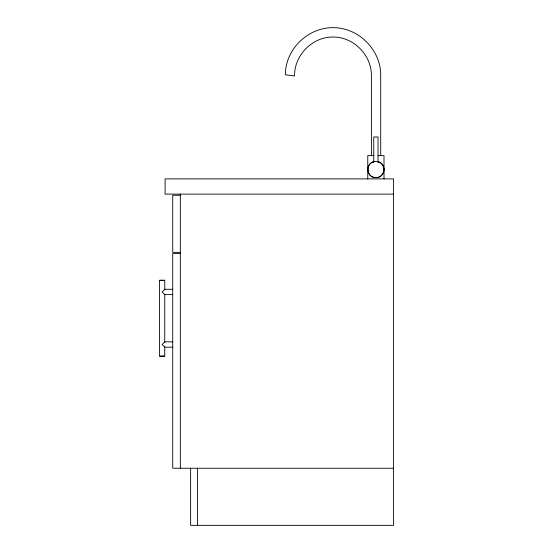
<?xml version="1.0" encoding="UTF-8"?>
<svg xmlns="http://www.w3.org/2000/svg" width="553" height="553" viewBox="0 0 553 553"><rect width="100%" height="100%" fill="white"/><g stroke="black" fill="none" stroke-linecap="round" stroke-linejoin="round"><path stroke-width="0.83" d="M373.849 161.656C364.939 163.543 366.611 178.087 375.888 177.665C385.068 178.08 387.045 163.64 377.989 161.663M373.849 155.635L367.766 155.635L367.766 178.889M378.052 155.635L384.003 155.635L384.003 178.889M393.542 194.117L165.105 194.117L165.105 178.889L393.542 178.889L393.542 525.35L190.619 525.35L190.619 468.239M180.34 195.257L172.723 195.257L172.723 252.368L180.34 252.368M180.34 253.509L172.723 253.509L172.723 468.239L393.542 468.239M159.755 280.164L164.462 280.164M172.723 289.281L164.759 289.281L162.112 291.949L164.759 294.611L172.723 294.611M172.723 341.858L164.759 341.858L162.112 344.519L164.759 347.187L172.723 347.187M159.755 356.305L164.462 356.305M380.699 155.635L380.699 75.09C380.775 49.646 358.413 27.498 332.996 27.65C307.71 27.505 285.341 49.445 285.327 74.786L294.549 76.003C294.258 55.259 312.189 36.885 332.996 37.03C353.664 36.899 371.609 55.065 371.402 75.699L371.402 155.635M378.024 162.568L378.024 136.971L373.752 136.971L373.752 162.568M197.469 468.239L197.469 525.35M180.34 194.117L180.34 468.239M164.759 289.91L164.759 280.468L159.458 280.468L159.458 356.008L164.759 356.008L164.759 346.565M164.759 294.203L164.759 342.272M370.13 175.28A8.143 8.143 0 0 0 383.747 171.63A8.143 8.143 0 0 0 373.78 161.663A8.143 8.143 0 0 0 370.13 175.28"/></g></svg>
